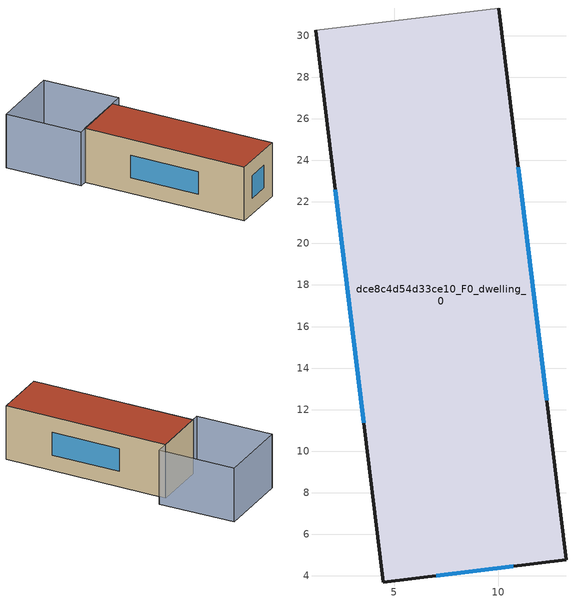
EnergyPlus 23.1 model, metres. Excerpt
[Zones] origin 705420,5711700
dce8c4d54d33ce10_F0_dwelling_0
 floor ground (EU_floor_Construction): 10.04,31.33 13.27,4.78 4.47,3.71 1.23,30.26 z0
 wall outside (EU_wall_Construction): 1.23,30.26 4.47,3.71 13.27,4.78 10.04,31.33 z0:9
 wall adiabatic (EU_wall_Construction): 10.04,31.33 1.23,30.26 z0:9
 window (EU_Window_Construction): 12.34,12.45 10.97,23.65 / 7.02,4.01 10.73,4.47 / 2.17,22.58 3.53,11.38 z2.6:6.4
 roof outside (EU_roof_Construction): 13.27,4.78 10.04,31.33 1.23,30.26 4.47,3.71 z9
shading: -1.68,42.44 10.45,44.05 / 10.45,44.05 12.1,31.6 / 12.1,31.6 -0.03,29.99 / -0.03,29.99 -1.68,42.44 z0:9
[Building]
EU S2 Campaign: North Axis=0; Terrain=City; Solar Distribution=FullExterior
[Site:Location]
London: Latitude=51.5; Longitude=-0.5; Time Zone=0; Elevation=25
[SizingPeriod:WeatherFileDays]
AnnualSizingPeriod: Begin Month=1; Begin Day of Month=1; End Month=12; End Day of Month=31; Day of Week for Start Day=Monday; Use Weather File Daylight Saving Period=No; Use Weather File Rain and Snow Indicators=No
[MATERIAL]
EU_InternalMass_Material: Roughness=MediumRough; Thickness=0.1; Conductivity=1; Density=1800; Specific Heat=900; Thermal Absorptance=0.9; Solar Absorptance=0.7; Visible Absorptance=0.7
[MATERIAL:NOMASS] Roughness=MediumRough; Thermal Absorptance=0.9; Solar Absorptance=0.7; Visible Absorptance=0.7
Name | Thermal Resistance
EU_wall_NoMass | 0.724719
EU_roof_NoMass | 2.98947
EU_floor_NoMass | 2.39157
[WINDOWMATERIAL:SIMPLEGLAZINGSYSTEM]
EU_Window_SimpleGlazing: UFactor=2.63425; Solar Heat Gain Coefficient=0.76; Visible Transmittance=0.76
[CONSTRUCTION]
EU_wall_Construction: EU_wall_NoMass
EU_roof_Construction: EU_roof_NoMass
EU_floor_Construction: EU_floor_NoMass
EU_InternalMass_Construction: EU_InternalMass_Material
EU_Window_Construction: EU_Window_SimpleGlazing
[ZONE]
dce8c4d54d33ce10_F0_dwelling_0: Type=1; Multiplier=1; Ceiling Height=autocalculate; Volume=2135.13; Floor Area=autocalculate; Part of Total Floor Area=Yes
[INTERNALMASS]
dce8c4d54d33ce10_F0_dwelling_0_EU_InternalMass: Construction=EU_InternalMass_Construction; Zone or ZoneList=dce8c4d54d33ce10_F0_dwelling_0; Surface Area=237.236
[OTHEREQUIPMENT]
EU_Step8_InternalGain_dce8c4d54d33ce10_F0_dwelling_0_f000: Fuel Type=Electricity; Zone or ZoneList or Space or SpaceList=dce8c4d54d33ce10_F0_dwelling_0; Schedule=EU_Step8_GainSchedule_dce8c4d54d33ce10_F0_dwelling_0_f000; Design Level Calculation Method=Watts/Area; Power per Zone Floor Area=1; Fraction Latent=0; Fraction Radiant=0; Fraction Lost=0; Carbon Dioxide Generation Rate=0; EndUse Subcategory=EU_Step8_InternalGains
[ZONEVENTILATION:DESIGNFLOWRATE]
EU_ConstantAir_dce8c4d54d33ce10_F0_dwelling_0: Zone or ZoneList or Space or SpaceList=dce8c4d54d33ce10_F0_dwelling_0; Schedule=EU_AlwaysOn; Design Flow Rate Calculation Method=AirChanges/Hour; Air Changes per Hour=0.418135; Ventilation Type=Natural; Fan Pressure Rise=0; Fan Total Efficiency=1; Constant Term Coefficient=1; Temperature Term Coefficient=0; Velocity Term Coefficient=0; Velocity Squared Term Coefficient=0; Minimum Indoor Temperature=-100; Maximum Indoor Temperature=100; Delta Temperature=-100; Minimum Outdoor Temperature=-100; Maximum Outdoor Temperature=100; Maximum Wind Speed=40
[HVACTEMPLATE:THERMOSTAT]
EU_HeatOnly_dce8c4d54d33ce10_F0_dwelling_0: Constant Heating Setpoint=20; Constant Cooling Setpoint=50
[HVACTEMPLATE:ZONE:IDEALLOADSAIRSYSTEM]
dce8c4d54d33ce10_F0_dwelling_0: Template Thermostat=EU_HeatOnly_dce8c4d54d33ce10_F0_dwelling_0; System Availability Schedule=EU_AlwaysOn; Maximum Heating Supply Air Temperature=50; Minimum Cooling Supply Air Temperature=13; Maximum Heating Supply Air Humidity Ratio=0.0156; Minimum Cooling Supply Air Humidity Ratio=0.0077; Heating Limit=NoLimit; Cooling Limit=NoLimit; Heating Availability Schedule=EU_AlwaysOn; Cooling Availability Schedule=EU_CoolingOff; Dehumidification Control Type=ConstantSensibleHeatRatio; Cooling Sensible Heat Ratio=0.7; Dehumidification Setpoint=60; Humidification Control Type=None; Humidification Setpoint=30; Outdoor Air Method=None; Outdoor Air Flow Rate per Person=0.00944; Outdoor Air Flow Rate per Zone Floor Area=0; Outdoor Air Flow Rate per Zone=0; Demand Controlled Ventilation Type=None; Outdoor Air Economizer Type=NoEconomizer; Heat Recovery Type=None; Sensible Heat Recovery Effectiveness=0.7; Latent Heat Recovery Effectiveness=0.65
[SIZING:ZONE]
dce8c4d54d33ce10_F0_dwelling_0: Zone Cooling Design Supply Air Temperature Input Method=SupplyAirTemperature; Zone Cooling Design Supply Air Temperature=13; Zone Heating Design Supply Air Temperature Input Method=SupplyAirTemperature; Zone Heating Design Supply Air Temperature=50; Zone Cooling Design Supply Air Humidity Ratio=0.008; Zone Heating Design Supply Air Humidity Ratio=0.008; Cooling Design Air Flow Method=DesignDay; Cooling Design Air Flow Rate=0; Cooling Minimum Air Flow per Zone Floor Area=0.000762; Cooling Minimum Air Flow=0; Cooling Minimum Air Flow Fraction=0.2; Heating Design Air Flow Method=DesignDay; Heating Design Air Flow Rate=0; Heating Maximum Air Flow per Zone Floor Area=0.002032; Heating Maximum Air Flow=0.141576; Heating Maximum Air Flow Fraction=0.3; Account for Dedicated Outdoor Air System=No; Dedicated Outdoor Air System Control Strategy=NeutralSupplyAir; Dedicated Outdoor Air Low Setpoint Temperature for Design=autosize; Dedicated Outdoor Air High Setpoint Temperature for Design=autosize; Zone Load Sizing Method=Sensible Load Only No Latent Load; Zone Latent Cooling Design Supply Air Humidity Ratio Input Method=HumidityRatioDifference; Zone Cooling Design Supply Air Humidity Ratio Difference=0.005; Zone Latent Heating Design Supply Air Humidity Ratio Input Method=HumidityRatioDifference; Zone Humidification Design Supply Air Humidity Ratio Difference=0.005
[SCHEDULE:CONSTANT]
Name | Hourly Value
EU_AlwaysOn | 1
EU_CoolingOff | 0
[SCHEDULE:FILE]
EU_Step8_GainSchedule_dce8c4d54d33ce10_F0_dwelling_0_f000: File=../../schedules/dce8c4d54d33ce10/dce8c4d54d33ce10_F0_dwelling_0_f000_gain.csv; Column Number=1; Rows to Skip at Top=0; Number of Hours of Data=8760; Column Separator=Comma; Interpolate to Timestep=No; Minutes per Item=60; Adjust Schedule for Daylight Savings=Yes
